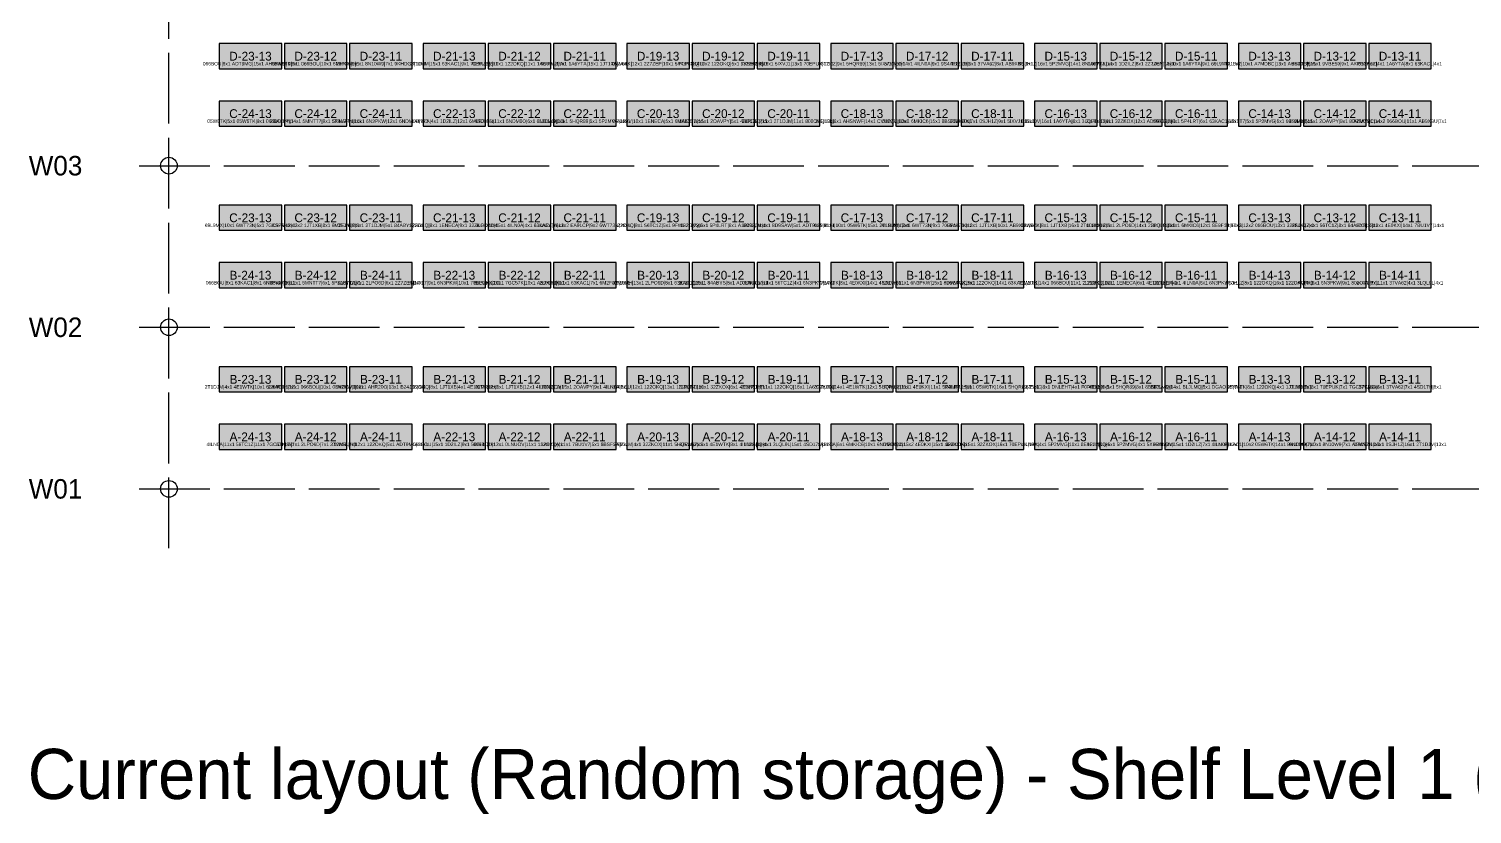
# Model space of a CAD drawing. Header units: metres. Extents: x 0 to 111, y -140 to 53.
# Drawn here: x 62.48 to 88.39, y -2.77 to 11.32 of the extents above; entities that cross this region are included whole.
import ezdxf
from ezdxf.enums import TextEntityAlignment as Align

# ---------------------------------------------------------------- set-up
doc = ezdxf.new("R2010")
doc.units = ezdxf.units.M
doc.linetypes.add('DASHED', pattern=[1.524, 1.27, -0.254])
for name, color, linetype in [('CROSS_AISLES', 4, 'Continuous'), ('LABELS', 7, 'Continuous'), ('RACK_L1', 7, 'Continuous'), ('STOCK_ONLY', 254, 'Continuous'), ('SUPPORT_POINTS', 8, 'Continuous'), ('TITLE', 7, 'Continuous'), ('WALKWAYS', 8, 'Continuous'), ('ZONE_A', 1, 'Continuous'), ('ZONE_B', 30, 'Continuous'), ('ZONE_C', 5, 'Continuous'), ('ZONE_N', 8, 'Continuous')]:
    doc.layers.add(name, color=color, linetype=linetype)

msp = doc.modelspace()

# ---------------------------------------------------------------- hatches: boundary and pattern name
at = {"layer": 'STOCK_ONLY'}
for points in [[(65.895, 10.606), (67.017, 10.606), (67.017, 11.057), (65.895, 11.057)], [(67.066, 10.606), (68.188, 10.606), (68.188, 11.057), (67.066, 11.057)], [(68.237, 10.606), (69.36, 10.606), (69.36, 11.057), (68.237, 11.057)], [(65.895, 9.575), (67.017, 9.575), (67.017, 10.026), (65.895, 10.026)], [(71.897, 9.575), (73.02, 9.575), (73.02, 10.026), (71.897, 10.026)], [(73.215, 9.575), (74.337, 9.575), (74.337, 10.026), (73.215, 10.026)], [(74.386, 9.575), (75.508, 9.575), (75.508, 10.026), (74.386, 10.026)], [(75.557, 9.575), (76.68, 9.575), (76.68, 10.026), (75.557, 10.026)], [(81.706, 9.575), (82.828, 9.575), (82.828, 10.026), (81.706, 10.026)], [(67.066, 7.706), (68.188, 7.706), (68.188, 8.157), (67.066, 8.157)], [(68.237, 7.706), (69.36, 7.706), (69.36, 8.157), (68.237, 8.157)], [(69.555, 7.706), (70.677, 7.706), (70.677, 8.157), (69.555, 8.157)], [(70.726, 7.706), (71.848, 7.706), (71.848, 8.157), (70.726, 8.157)], [(71.897, 7.706), (73.02, 7.706), (73.02, 8.157), (71.897, 8.157)], [(73.215, 7.706), (74.337, 7.706), (74.337, 8.157), (73.215, 8.157)], [(74.386, 7.706), (75.508, 7.706), (75.508, 8.157), (74.386, 8.157)], [(75.557, 7.706), (76.68, 7.706), (76.68, 8.157), (75.557, 8.157)], [(76.875, 7.706), (77.997, 7.706), (77.997, 8.157), (76.875, 8.157)], [(65.895, 6.675), (67.017, 6.675), (67.017, 7.126), (65.895, 7.126)], [(68.237, 6.675), (69.36, 6.675), (69.36, 7.126), (68.237, 7.126)], [(70.726, 6.675), (71.848, 6.675), (71.848, 7.126), (70.726, 7.126)], [(71.897, 6.675), (73.02, 6.675), (73.02, 7.126), (71.897, 7.126)], [(75.557, 6.675), (76.68, 6.675), (76.68, 7.126), (75.557, 7.126)], [(79.217, 6.675), (80.34, 6.675), (80.34, 7.126), (79.217, 7.126)], [(81.706, 6.675), (82.828, 6.675), (82.828, 7.126), (81.706, 7.126)], [(65.895, 4.806), (67.017, 4.806), (67.017, 5.257), (65.895, 5.257)], [(67.066, 4.806), (68.188, 4.806), (68.188, 5.257), (67.066, 5.257)], [(68.237, 4.806), (69.36, 4.806), (69.36, 5.257), (68.237, 5.257)], [(69.555, 4.806), (70.677, 4.806), (70.677, 5.257), (69.555, 5.257)], [(70.726, 4.806), (71.848, 4.806), (71.848, 5.257), (70.726, 5.257)], [(73.215, 4.806), (74.337, 4.806), (74.337, 5.257), (73.215, 5.257)], [(75.557, 4.806), (76.68, 4.806), (76.68, 5.257), (75.557, 5.257)], [(76.875, 4.806), (77.997, 4.806), (77.997, 5.257), (76.875, 5.257)], [(67.066, 3.774), (68.188, 3.774), (68.188, 4.226), (67.066, 4.226)], [(68.237, 3.774), (69.36, 3.774), (69.36, 4.226), (68.237, 4.226)], [(69.555, 3.774), (70.677, 3.774), (70.677, 4.226), (69.555, 4.226)], [(70.726, 3.774), (71.848, 3.774), (71.848, 4.226), (70.726, 4.226)], [(71.897, 3.774), (73.02, 3.774), (73.02, 4.226), (71.897, 4.226)], [(74.386, 3.774), (75.508, 3.774), (75.508, 4.226), (74.386, 4.226)], [(75.557, 3.774), (76.68, 3.774), (76.68, 4.226), (75.557, 4.226)], [(78.046, 3.774), (79.168, 3.774), (79.168, 4.226), (78.046, 4.226)], [(80.535, 3.774), (81.657, 3.774), (81.657, 4.226), (80.535, 4.226)], [(84.195, 3.774), (85.317, 3.774), (85.317, 4.226), (84.195, 4.226)]]:
    msp.add_hatch(color=254, dxfattribs=at).paths.add_polyline_path(points)
at = {"layer": 'ZONE_A'}
for points in [[(78.046, 10.606), (79.168, 10.606), (79.168, 11.057), (78.046, 11.057)], [(80.535, 10.606), (81.657, 10.606), (81.657, 11.057), (80.535, 11.057)], [(84.195, 10.606), (85.317, 10.606), (85.317, 11.057), (84.195, 11.057)], [(80.535, 9.575), (81.657, 9.575), (81.657, 10.026), (80.535, 10.026)], [(84.195, 9.575), (85.317, 9.575), (85.317, 10.026), (84.195, 10.026)], [(85.366, 9.575), (86.488, 9.575), (86.488, 10.026), (85.366, 10.026)], [(86.537, 9.575), (87.66, 9.575), (87.66, 10.026), (86.537, 10.026)], [(79.217, 7.706), (80.34, 7.706), (80.34, 8.157), (79.217, 8.157)], [(80.535, 7.706), (81.657, 7.706), (81.657, 8.157), (80.535, 8.157)], [(84.195, 7.706), (85.317, 7.706), (85.317, 8.157), (84.195, 8.157)], [(85.366, 7.706), (86.488, 7.706), (86.488, 8.157), (85.366, 8.157)], [(73.215, 6.675), (74.337, 6.675), (74.337, 7.126), (73.215, 7.126)], [(80.535, 6.675), (81.657, 6.675), (81.657, 7.126), (80.535, 7.126)], [(84.195, 6.675), (85.317, 6.675), (85.317, 7.126), (84.195, 7.126)], [(86.537, 6.675), (87.66, 6.675), (87.66, 7.126), (86.537, 7.126)], [(76.875, 3.774), (77.997, 3.774), (77.997, 4.226), (76.875, 4.226)], [(85.366, 3.774), (86.488, 3.774), (86.488, 4.226), (85.366, 4.226)]]:
    msp.add_hatch(color=1, dxfattribs=at).paths.add_polyline_path(points)
at = {"layer": 'ZONE_B'}
for points in [[(71.897, 10.606), (73.02, 10.606), (73.02, 11.057), (71.897, 11.057)], [(74.386, 10.606), (75.508, 10.606), (75.508, 11.057), (74.386, 11.057)], [(75.557, 10.606), (76.68, 10.606), (76.68, 11.057), (75.557, 11.057)], [(79.217, 10.606), (80.34, 10.606), (80.34, 11.057), (79.217, 11.057)], [(81.706, 10.606), (82.828, 10.606), (82.828, 11.057), (81.706, 11.057)], [(82.877, 10.606), (84, 10.606), (84, 11.057), (82.877, 11.057)], [(85.366, 10.606), (86.488, 10.606), (86.488, 11.057), (85.366, 11.057)], [(67.066, 9.575), (68.188, 9.575), (68.188, 10.026), (67.066, 10.026)], [(68.237, 9.575), (69.36, 9.575), (69.36, 10.026), (68.237, 10.026)], [(76.875, 9.575), (77.997, 9.575), (77.997, 10.026), (76.875, 10.026)], [(78.046, 9.575), (79.168, 9.575), (79.168, 10.026), (78.046, 10.026)], [(82.877, 9.575), (84, 9.575), (84, 10.026), (82.877, 10.026)], [(78.046, 7.706), (79.168, 7.706), (79.168, 8.157), (78.046, 8.157)], [(81.706, 7.706), (82.828, 7.706), (82.828, 8.157), (81.706, 8.157)], [(86.537, 7.706), (87.66, 7.706), (87.66, 8.157), (86.537, 8.157)], [(78.046, 6.675), (79.168, 6.675), (79.168, 7.126), (78.046, 7.126)], [(82.877, 6.675), (84, 6.675), (84, 7.126), (82.877, 7.126)], [(71.897, 4.806), (73.02, 4.806), (73.02, 5.257), (71.897, 5.257)], [(74.386, 4.806), (75.508, 4.806), (75.508, 5.257), (74.386, 5.257)], [(81.706, 4.806), (82.828, 4.806), (82.828, 5.257), (81.706, 5.257)], [(85.366, 4.806), (86.488, 4.806), (86.488, 5.257), (85.366, 5.257)], [(65.895, 3.774), (67.017, 3.774), (67.017, 4.226), (65.895, 4.226)]]:
    msp.add_hatch(color=30, dxfattribs=at).paths.add_polyline_path(points)
at = {"layer": 'ZONE_C'}
for points in [[(69.555, 10.606), (70.677, 10.606), (70.677, 11.057), (69.555, 11.057)], [(73.215, 10.606), (74.337, 10.606), (74.337, 11.057), (73.215, 11.057)], [(76.875, 10.606), (77.997, 10.606), (77.997, 11.057), (76.875, 11.057)], [(86.537, 10.606), (87.66, 10.606), (87.66, 11.057), (86.537, 11.057)], [(70.726, 9.575), (71.848, 9.575), (71.848, 10.026), (70.726, 10.026)], [(79.217, 9.575), (80.34, 9.575), (80.34, 10.026), (79.217, 10.026)], [(82.877, 7.706), (84, 7.706), (84, 8.157), (82.877, 8.157)], [(67.066, 6.675), (68.188, 6.675), (68.188, 7.126), (67.066, 7.126)], [(69.555, 6.675), (70.677, 6.675), (70.677, 7.126), (69.555, 7.126)], [(74.386, 6.675), (75.508, 6.675), (75.508, 7.126), (74.386, 7.126)], [(76.875, 6.675), (77.997, 6.675), (77.997, 7.126), (76.875, 7.126)], [(85.366, 6.675), (86.488, 6.675), (86.488, 7.126), (85.366, 7.126)], [(78.046, 4.806), (79.168, 4.806), (79.168, 5.257), (78.046, 5.257)], [(79.217, 4.806), (80.34, 4.806), (80.34, 5.257), (79.217, 5.257)], [(80.535, 4.806), (81.657, 4.806), (81.657, 5.257), (80.535, 5.257)], [(82.877, 4.806), (84, 4.806), (84, 5.257), (82.877, 5.257)], [(84.195, 4.806), (85.317, 4.806), (85.317, 5.257), (84.195, 5.257)], [(86.537, 4.806), (87.66, 4.806), (87.66, 5.257), (86.537, 5.257)], [(79.217, 3.774), (80.34, 3.774), (80.34, 4.226), (79.217, 4.226)], [(81.706, 3.774), (82.828, 3.774), (82.828, 4.226), (81.706, 4.226)], [(86.537, 3.774), (87.66, 3.774), (87.66, 4.226), (86.537, 4.226)]]:
    msp.add_hatch(color=5, dxfattribs=at).paths.add_polyline_path(points)
at = {"layer": 'ZONE_N'}
for points in [[(70.726, 10.606), (71.848, 10.606), (71.848, 11.057), (70.726, 11.057)], [(69.555, 9.575), (70.677, 9.575), (70.677, 10.026), (69.555, 10.026)], [(65.895, 7.706), (67.017, 7.706), (67.017, 8.157), (65.895, 8.157)], [(73.215, 3.774), (74.337, 3.774), (74.337, 4.226), (73.215, 4.226)], [(82.877, 3.774), (84, 3.774), (84, 4.226), (82.877, 4.226)]]:
    msp.add_hatch(color=8, dxfattribs=at).paths.add_polyline_path(points)

# ---------------------------------------------------------------- linework, layer by layer
at = {"layer": 'CROSS_AISLES', "linetype": 'DASHED'}
msp.add_line((64.992, 2), (64.992, 52.4), dxfattribs=at)
at = {"layer": 'RACK_L1'}
for points in [[(65.895, 10.606), (67.017, 10.606), (67.017, 11.057), (65.895, 11.057)], [(67.066, 10.606), (68.188, 10.606), (68.188, 11.057), (67.066, 11.057)], [(68.237, 10.606), (69.36, 10.606), (69.36, 11.057), (68.237, 11.057)], [(69.555, 10.606), (70.677, 10.606), (70.677, 11.057), (69.555, 11.057)], [(70.726, 10.606), (71.848, 10.606), (71.848, 11.057), (70.726, 11.057)], [(71.897, 10.606), (73.02, 10.606), (73.02, 11.057), (71.897, 11.057)], [(73.215, 10.606), (74.337, 10.606), (74.337, 11.057), (73.215, 11.057)], [(74.386, 10.606), (75.508, 10.606), (75.508, 11.057), (74.386, 11.057)], [(75.557, 10.606), (76.68, 10.606), (76.68, 11.057), (75.557, 11.057)], [(76.875, 10.606), (77.997, 10.606), (77.997, 11.057), (76.875, 11.057)], [(78.046, 10.606), (79.168, 10.606), (79.168, 11.057), (78.046, 11.057)], [(79.217, 10.606), (80.34, 10.606), (80.34, 11.057), (79.217, 11.057)], [(80.535, 10.606), (81.657, 10.606), (81.657, 11.057), (80.535, 11.057)], [(81.706, 10.606), (82.828, 10.606), (82.828, 11.057), (81.706, 11.057)], [(82.877, 10.606), (84, 10.606), (84, 11.057), (82.877, 11.057)], [(84.195, 10.606), (85.317, 10.606), (85.317, 11.057), (84.195, 11.057)], [(85.366, 10.606), (86.488, 10.606), (86.488, 11.057), (85.366, 11.057)], [(86.537, 10.606), (87.66, 10.606), (87.66, 11.057), (86.537, 11.057)], [(65.895, 9.575), (67.017, 9.575), (67.017, 10.026), (65.895, 10.026)], [(67.066, 9.575), (68.188, 9.575), (68.188, 10.026), (67.066, 10.026)], [(68.237, 9.575), (69.36, 9.575), (69.36, 10.026), (68.237, 10.026)], [(69.555, 9.575), (70.677, 9.575), (70.677, 10.026), (69.555, 10.026)], [(70.726, 9.575), (71.848, 9.575), (71.848, 10.026), (70.726, 10.026)], [(71.897, 9.575), (73.02, 9.575), (73.02, 10.026), (71.897, 10.026)], [(73.215, 9.575), (74.337, 9.575), (74.337, 10.026), (73.215, 10.026)], [(74.386, 9.575), (75.508, 9.575), (75.508, 10.026), (74.386, 10.026)], [(75.557, 9.575), (76.68, 9.575), (76.68, 10.026), (75.557, 10.026)], [(76.875, 9.575), (77.997, 9.575), (77.997, 10.026), (76.875, 10.026)], [(78.046, 9.575), (79.168, 9.575), (79.168, 10.026), (78.046, 10.026)], [(79.217, 9.575), (80.34, 9.575), (80.34, 10.026), (79.217, 10.026)], [(80.535, 9.575), (81.657, 9.575), (81.657, 10.026), (80.535, 10.026)], [(81.706, 9.575), (82.828, 9.575), (82.828, 10.026), (81.706, 10.026)], [(82.877, 9.575), (84, 9.575), (84, 10.026), (82.877, 10.026)], [(84.195, 9.575), (85.317, 9.575), (85.317, 10.026), (84.195, 10.026)], [(85.366, 9.575), (86.488, 9.575), (86.488, 10.026), (85.366, 10.026)], [(86.537, 9.575), (87.66, 9.575), (87.66, 10.026), (86.537, 10.026)], [(65.895, 7.706), (67.017, 7.706), (67.017, 8.157), (65.895, 8.157)], [(67.066, 7.706), (68.188, 7.706), (68.188, 8.157), (67.066, 8.157)], [(68.237, 7.706), (69.36, 7.706), (69.36, 8.157), (68.237, 8.157)], [(69.555, 7.706), (70.677, 7.706), (70.677, 8.157), (69.555, 8.157)], [(70.726, 7.706), (71.848, 7.706), (71.848, 8.157), (70.726, 8.157)], [(71.897, 7.706), (73.02, 7.706), (73.02, 8.157), (71.897, 8.157)], [(73.215, 7.706), (74.337, 7.706), (74.337, 8.157), (73.215, 8.157)], [(74.386, 7.706), (75.508, 7.706), (75.508, 8.157), (74.386, 8.157)], [(75.557, 7.706), (76.68, 7.706), (76.68, 8.157), (75.557, 8.157)], [(76.875, 7.706), (77.997, 7.706), (77.997, 8.157), (76.875, 8.157)], [(78.046, 7.706), (79.168, 7.706), (79.168, 8.157), (78.046, 8.157)], [(79.217, 7.706), (80.34, 7.706), (80.34, 8.157), (79.217, 8.157)], [(80.535, 7.706), (81.657, 7.706), (81.657, 8.157), (80.535, 8.157)], [(81.706, 7.706), (82.828, 7.706), (82.828, 8.157), (81.706, 8.157)], [(82.877, 7.706), (84, 7.706), (84, 8.157), (82.877, 8.157)], [(84.195, 7.706), (85.317, 7.706), (85.317, 8.157), (84.195, 8.157)], [(85.366, 7.706), (86.488, 7.706), (86.488, 8.157), (85.366, 8.157)], [(86.537, 7.706), (87.66, 7.706), (87.66, 8.157), (86.537, 8.157)], [(65.895, 6.675), (67.017, 6.675), (67.017, 7.126), (65.895, 7.126)], [(67.066, 6.675), (68.188, 6.675), (68.188, 7.126), (67.066, 7.126)], [(68.237, 6.675), (69.36, 6.675), (69.36, 7.126), (68.237, 7.126)], [(69.555, 6.675), (70.677, 6.675), (70.677, 7.126), (69.555, 7.126)], [(70.726, 6.675), (71.848, 6.675), (71.848, 7.126), (70.726, 7.126)], [(71.897, 6.675), (73.02, 6.675), (73.02, 7.126), (71.897, 7.126)], [(73.215, 6.675), (74.337, 6.675), (74.337, 7.126), (73.215, 7.126)], [(74.386, 6.675), (75.508, 6.675), (75.508, 7.126), (74.386, 7.126)], [(75.557, 6.675), (76.68, 6.675), (76.68, 7.126), (75.557, 7.126)], [(76.875, 6.675), (77.997, 6.675), (77.997, 7.126), (76.875, 7.126)], [(78.046, 6.675), (79.168, 6.675), (79.168, 7.126), (78.046, 7.126)], [(79.217, 6.675), (80.34, 6.675), (80.34, 7.126), (79.217, 7.126)], [(80.535, 6.675), (81.657, 6.675), (81.657, 7.126), (80.535, 7.126)], [(81.706, 6.675), (82.828, 6.675), (82.828, 7.126), (81.706, 7.126)], [(82.877, 6.675), (84, 6.675), (84, 7.126), (82.877, 7.126)], [(84.195, 6.675), (85.317, 6.675), (85.317, 7.126), (84.195, 7.126)], [(85.366, 6.675), (86.488, 6.675), (86.488, 7.126), (85.366, 7.126)], [(86.537, 6.675), (87.66, 6.675), (87.66, 7.126), (86.537, 7.126)], [(65.895, 4.806), (67.017, 4.806), (67.017, 5.257), (65.895, 5.257)], [(67.066, 4.806), (68.188, 4.806), (68.188, 5.257), (67.066, 5.257)], [(68.237, 4.806), (69.36, 4.806), (69.36, 5.257), (68.237, 5.257)], [(69.555, 4.806), (70.677, 4.806), (70.677, 5.257), (69.555, 5.257)], [(70.726, 4.806), (71.848, 4.806), (71.848, 5.257), (70.726, 5.257)], [(71.897, 4.806), (73.02, 4.806), (73.02, 5.257), (71.897, 5.257)], [(73.215, 4.806), (74.337, 4.806), (74.337, 5.257), (73.215, 5.257)], [(74.386, 4.806), (75.508, 4.806), (75.508, 5.257), (74.386, 5.257)], [(75.557, 4.806), (76.68, 4.806), (76.68, 5.257), (75.557, 5.257)], [(76.875, 4.806), (77.997, 4.806), (77.997, 5.257), (76.875, 5.257)], [(78.046, 4.806), (79.168, 4.806), (79.168, 5.257), (78.046, 5.257)], [(79.217, 4.806), (80.34, 4.806), (80.34, 5.257), (79.217, 5.257)], [(80.535, 4.806), (81.657, 4.806), (81.657, 5.257), (80.535, 5.257)], [(81.706, 4.806), (82.828, 4.806), (82.828, 5.257), (81.706, 5.257)], [(82.877, 4.806), (84, 4.806), (84, 5.257), (82.877, 5.257)], [(84.195, 4.806), (85.317, 4.806), (85.317, 5.257), (84.195, 5.257)], [(85.366, 4.806), (86.488, 4.806), (86.488, 5.257), (85.366, 5.257)], [(86.537, 4.806), (87.66, 4.806), (87.66, 5.257), (86.537, 5.257)], [(65.895, 3.774), (67.017, 3.774), (67.017, 4.226), (65.895, 4.226)], [(67.066, 3.774), (68.188, 3.774), (68.188, 4.226), (67.066, 4.226)], [(68.237, 3.774), (69.36, 3.774), (69.36, 4.226), (68.237, 4.226)], [(69.555, 3.774), (70.677, 3.774), (70.677, 4.226), (69.555, 4.226)], [(70.726, 3.774), (71.848, 3.774), (71.848, 4.226), (70.726, 4.226)], [(71.897, 3.774), (73.02, 3.774), (73.02, 4.226), (71.897, 4.226)], [(73.215, 3.774), (74.337, 3.774), (74.337, 4.226), (73.215, 4.226)], [(74.386, 3.774), (75.508, 3.774), (75.508, 4.226), (74.386, 4.226)], [(75.557, 3.774), (76.68, 3.774), (76.68, 4.226), (75.557, 4.226)], [(76.875, 3.774), (77.997, 3.774), (77.997, 4.226), (76.875, 4.226)], [(78.046, 3.774), (79.168, 3.774), (79.168, 4.226), (78.046, 4.226)], [(79.217, 3.774), (80.34, 3.774), (80.34, 4.226), (79.217, 4.226)], [(80.535, 3.774), (81.657, 3.774), (81.657, 4.226), (80.535, 4.226)], [(81.706, 3.774), (82.828, 3.774), (82.828, 4.226), (81.706, 4.226)], [(82.877, 3.774), (84, 3.774), (84, 4.226), (82.877, 4.226)], [(84.195, 3.774), (85.317, 3.774), (85.317, 4.226), (84.195, 4.226)], [(85.366, 3.774), (86.488, 3.774), (86.488, 4.226), (85.366, 4.226)], [(86.537, 3.774), (87.66, 3.774), (87.66, 4.226), (86.537, 4.226)]]:
    msp.add_lwpolyline(points, close=True, dxfattribs=at)
at = {"layer": 'SUPPORT_POINTS'}
for centre in [(64.992, 8.866), (64.992, 5.966), (64.992, 3.066)]:
    msp.add_circle(centre, 0.15, dxfattribs=at)
at = {"layer": 'WALKWAYS', "linetype": 'DASHED'}
for p, q in [((64.456, 8.866), (110.912, 8.866)), ((64.456, 5.966), (110.912, 5.966)), ((64.456, 3.066), (110.912, 3.066))]:
    msp.add_line(p, q, dxfattribs=at)

# ---------------------------------------------------------------- texts
at = {"layer": 'LABELS'}
for s, height, p in [('D-23-13', 0.1579, (66.456, 10.831)), ('D-23-12', 0.1579, (67.627, 10.831)), ('D-23-11', 0.1579, (68.798, 10.831)), ('D-21-13', 0.1579, (70.116, 10.831)), ('D-21-12', 0.1579, (71.287, 10.831)), ('D-21-11', 0.1579, (72.458, 10.831)), ('D-19-13', 0.1579, (73.776, 10.831)), ('D-19-12', 0.1579, (74.947, 10.831)), ('D-19-11', 0.1579, (76.118, 10.831)), ('D-17-13', 0.1579, (77.436, 10.831)), ('D-17-12', 0.1579, (78.607, 10.831)), ('D-17-11', 0.1579, (79.778, 10.831)), ('D-15-13', 0.1579, (81.096, 10.831)), ('D-15-12', 0.1579, (82.267, 10.831)), ('D-15-11', 0.1579, (83.438, 10.831)), ('D-13-13', 0.1579, (84.756, 10.831)), ('D-13-12', 0.1579, (85.927, 10.831)), ('D-13-11', 0.1579, (87.098, 10.831)), ('066BOU|8x1 ADT9MG|15x1 AHSNWF|16x1', 0.06314, (66.456, 10.696)), ('05W6TK|8x1 066BOU|10x1 6MKIC6|6x1', 0.06314, (67.627, 10.696)), ('2LPO6D|8x1 8N10W9|7x1 9KHDG3|10x1', 0.06314, (68.798, 10.696)), ('2T1DJM|15x1 63KAC1|9x1 70EPUK|5x1', 0.06314, (70.116, 10.696)), ('0LNUOV|10x1 122OKQ|11x1 1A6YTA|15x1', 0.06314, (71.287, 10.696)), ('0SJH1Z|7x1 1A6YTA|15x1 1JT1XB|14x1', 0.06314, (72.458, 10.696)), ('05W6TK|12x1 2Z7ZEP|10x1 5P4LRT|14x1', 0.06314, (73.776, 10.696)), ('F0P5OQ|10x2 122OKQ|5x1 9VBE59|8x1', 0.06314, (74.947, 10.696)), ('32ZKOX|13x1 5IXVJ1|13x1 70EPUK|12x1', 0.06314, (76.118, 10.696)), ('56TC1Z|9x1 5HQR89|13x1 5IXVJ1|16x1', 0.06314, (77.436, 10.696)), ('37VA62|14x1 4ILN0A|9x1 9S4AF8|13x1', 0.06314, (78.607, 10.696)), ('1D2ILZ|6x1 37VA62|8x1 AB9XBU|9x1', 0.06314, (79.778, 10.696)), ('0SJH1Z|16x1 5P2MVG|14x1 8N10W9|11x1', 0.06314, (81.096, 10.696)), ('1A6YTA|14x1 1D2ILZ|8x1 2Z7ZEP|10x1', 0.06314, (82.267, 10.696)), ('1A6YTA|10x1 1A6YTA|9x1 69L9MX|15x1', 0.06314, (83.438, 10.696)), ('7BU1V7|10x1 A7MDBC|13x1 AHR20O|5x1', 0.06314, (84.756, 10.696)), ('9S4AF8|15x1 9VBE59|9x1 AKP0A7|6x1', 0.06314, (85.927, 10.696)), ('0SJH1Z|4x1 1A6YTA|8x1 63KAC1|4x1', 0.06314, (87.098, 10.696)), ('C-24-13', 0.1579, (66.456, 9.8)), ('C-24-12', 0.1579, (67.627, 9.8)), ('C-24-11', 0.1579, (68.798, 9.8)), ('C-22-13', 0.1579, (70.116, 9.8)), ('C-22-12', 0.1579, (71.287, 9.8)), ('C-22-11', 0.1579, (72.458, 9.8)), ('C-20-13', 0.1579, (73.776, 9.8)), ('C-20-12', 0.1579, (74.947, 9.8)), ('C-20-11', 0.1579, (76.118, 9.8)), ('C-18-13', 0.1579, (77.436, 9.8)), ('C-18-12', 0.1579, (78.607, 9.8)), ('C-18-11', 0.1579, (79.778, 9.8)), ('C-16-13', 0.1579, (81.096, 9.8)), ('C-16-12', 0.1579, (82.267, 9.8)), ('C-16-11', 0.1579, (83.438, 9.8)), ('C-14-13', 0.1579, (84.756, 9.8)), ('C-14-12', 0.1579, (85.927, 9.8)), ('C-14-11', 0.1579, (87.098, 9.8)), ('05W6TK|5x1 05W6TK|9x1 066BOU|4x1', 0.06314, (66.456, 9.665)), ('2OAVPY|14x1 5MNTT7|9x1 5P4LRT|11x1', 0.06314, (67.627, 9.665)), ('2OAVPY|10x1 6N3PKW|12x1 6NDM0O|9x1', 0.06314, (68.798, 9.665)), ('1A6YTA|4x1 1D2ILZ|12x1 6M2FJM|6x1', 0.06314, (70.116, 9.665)), ('4SD17H|11x1 6NDM0O|6x1 8N10W9|6x1', 0.06314, (71.287, 9.665)), ('1JT1XB|13x1 5HQR89|5x1 5P2MVG|16x1', 0.06314, (72.458, 9.665)), ('0LNUOV|10x1 1ENECA|5x1 6MKIC6|12x1', 0.06314, (73.776, 9.665)), ('1A6YTA|15x1 2OAVPY|5x1 4SD17H|7x1', 0.06314, (74.947, 9.665)), ('2LPO6D|15x1 2T1DJM|11x1 800OVF|13x1', 0.06314, (76.118, 9.665)), ('3LQL9L|6x1 AHSNWF|14x1 CVU3QV|10x1', 0.06314, (77.436, 9.665)), ('5IXVJ1|13x1 6MKIC6|15x1 8BSFSA|10x1', 0.06314, (78.607, 9.665)), ('05W6TK|7x1 0SJH1Z|9x1 5IXVJ1|13x1', 0.06314, (79.778, 9.665)), ('0LNUOV|16x1 1A6YTA|8x1 3LQL9L|11x1', 0.06314, (81.096, 9.665)), ('2LPO6D|9x1 32ZKOX|12x1 ADT9MG|9x1', 0.06314, (82.267, 9.665)), ('56TC1Z|8x1 5P4LRT|6x1 63KAC1|15x1', 0.06314, (83.438, 9.665)), ('5MNTT7|5x1 5P2MVG|6x1 69L9MX|6x1', 0.06314, (84.756, 9.665)), ('0SJH1Z|15x1 2OAVPY|8x1 8D9SAW|11x1', 0.06314, (85.927, 9.665)), ('A7MDBC|14x2 066BOU|11x1 AB9XBU|7x1', 0.06314, (87.098, 9.665)), ('69L9MX|10x1 6WT73N|5x1 7GC57K|12x1', 0.06314, (66.456, 7.796)), ('C-23-13', 0.1579, (66.456, 7.931)), ('XSFSKX|13x2 1JT1XB|8x1 6M2FJM|9x1', 0.06314, (67.627, 7.796)), ('C-23-12', 0.1579, (67.627, 7.931)), ('0SJH1Z|9x1 2T1DJM|5x1 84ABYS|16x1', 0.06314, (68.798, 7.796)), ('C-23-11', 0.1579, (68.798, 7.931)), ('122OKQ|8x1 1ENECA|9x1 32ZKOX|16x1', 0.06314, (70.116, 7.796)), ('C-21-13', 0.1579, (70.116, 7.931)), ('2LPO6D|15x1 4ILN0A|4x1 63KAC1|15x1', 0.06314, (71.287, 7.796)), ('C-21-12', 0.1579, (71.287, 7.931)), ('1A6YTA|13x2 EA91CP|9x2 6WT73N|16x1', 0.06314, (72.458, 7.796)), ('C-21-11', 0.1579, (72.458, 7.931)), ('122OKQ|8x1 56TC1Z|5x1 9FWH2G|7x1', 0.06314, (73.776, 7.796)), ('C-19-13', 0.1579, (73.776, 7.931)), ('122OKQ|6x1 5P4LRT|6x1 A19092|14x1', 0.06314, (74.947, 7.796)), ('C-19-12', 0.1579, (74.947, 7.931)), ('6M2FJM|4x1 8D9SAW|5x1 ADT9MG|11x1', 0.06314, (76.118, 7.796)), ('C-19-11', 0.1579, (76.118, 7.931)), ('02MRUH|10x1 05W6TK|15x1 2T1DJM|12x1', 0.06314, (77.436, 7.796)), ('C-17-13', 0.1579, (77.436, 7.931)), ('0LNUOV|4x1 6WT73N|9x1 70EPUK|14x1', 0.06314, (78.607, 7.796)), ('C-17-12', 0.1579, (78.607, 7.931)), ('05W6TK|13x1 1JT1XB|10x1 AB9XBU|5x1', 0.06314, (79.778, 7.796)), ('C-17-11', 0.1579, (79.778, 7.931)), ('05W6TK|8x1 1JT1XB|16x1 2T1DJM|13x1', 0.06314, (81.096, 7.796)), ('C-15-13', 0.1579, (81.096, 7.931)), ('0LNUOV|5x1 2LPO6D|14x1 2LPO6D|8x1', 0.06314, (82.267, 7.796)), ('C-15-12', 0.1579, (82.267, 7.931)), ('3LQL9L|11x1 6MKIC6|12x1 8E9F1P|14x1', 0.06314, (83.438, 7.796)), ('C-15-11', 0.1579, (83.438, 7.931)), ('TLFT43|12x2 066BOU|13x1 32ZKOX|7x1', 0.06314, (84.756, 7.796)), ('C-13-13', 0.1579, (84.756, 7.931)), ('0SJH1Z|4x1 56TC1Z|8x1 84ABYS|12x1', 0.06314, (85.927, 7.796)), ('C-13-12', 0.1579, (85.927, 7.931)), ('1D2ILZ|13x1 4E0KXI|14x1 7BU1V7|14x1', 0.06314, (87.098, 7.796)), ('C-13-11', 0.1579, (87.098, 7.931)), ('066BOU|8x1 63KAC1|8x1 6N3PKW|15x1', 0.06314, (66.456, 6.765)), ('B-24-13', 0.1579, (66.456, 6.9)), ('05W6TK|12x1 5MNTT7|6x1 5P4LRT|11x1', 0.06314, (67.627, 6.765)), ('B-24-12', 0.1579, (67.627, 6.9)), ('1A6YTA|7x1 2LPO6D|6x1 2Z7ZEP|14x1', 0.06314, (68.798, 6.765)), ('B-24-11', 0.1579, (68.798, 6.9)), ('5MNTT7|9x1 6N3PKW|10x1 70EPUK|12x1', 0.06314, (70.116, 6.765)), ('B-22-13', 0.1579, (70.116, 6.9)), ('69L9MX|10x1 7GC57K|10x1 AB9XBU|9x1', 0.06314, (71.287, 6.765)), ('B-22-12', 0.1579, (71.287, 6.9)), ('2LPO6D|11x1 63KAC1|7x1 6M2FJM|10x1', 0.06314, (72.458, 6.765)), ('B-22-11', 0.1579, (72.458, 6.9)), ('02MRUH|13x1 2LPO6D|8x1 63KAC1|13x1', 0.06314, (73.776, 6.765)), ('B-20-13', 0.1579, (73.776, 6.9)), ('1D2ILZ|15x1 84ABYS|8x1 ADT9MG|10x1', 0.06314, (74.947, 6.765)), ('B-20-12', 0.1579, (74.947, 6.9)), ('0LNUOV|14x1 56TC1Z|4x1 6N3PKW|14x1', 0.06314, (76.118, 6.765)), ('B-20-11', 0.1579, (76.118, 6.9)), ('05W6TK|8x1 4E0KXI|14x1 4ILN0A|5x1', 0.06314, (77.436, 6.765)), ('B-18-13', 0.1579, (77.436, 6.9)), ('4SD17H|11x1 6N3PKW|15x1 8D9SAW|15x1', 0.06314, (78.607, 6.765)), ('B-18-12', 0.1579, (78.607, 6.9)), ('05W6TK|7x1 122OKQ|14x1 63KAC1|10x1', 0.06314, (79.778, 6.765)), ('B-18-11', 0.1579, (79.778, 6.9)), ('05W6TK|14x1 066BOU|11x1 2LPO6D|10x1', 0.06314, (81.096, 6.765)), ('B-16-13', 0.1579, (81.096, 6.9)), ('122OKQ|12x1 1ENECA|6x1 4E1WTK|14x1', 0.06314, (82.267, 6.765)), ('B-16-12', 0.1579, (82.267, 6.9)), ('2Z7ZEP|4x1 4ILN0A|6x1 6N3PKW|7x1', 0.06314, (83.438, 6.765)), ('B-16-11', 0.1579, (83.438, 6.9)), ('0SJH1Z|8x1 122OKQ|16x1 122OKQ|4x1', 0.06314, (84.756, 6.765)), ('B-14-13', 0.1579, (84.756, 6.9)), ('2OAVPY|6x1 6N3PKW|9x1 800OVF|9x1', 0.06314, (85.927, 6.765)), ('B-14-12', 0.1579, (85.927, 6.9)), ('2OAVPY|11x1 37VA62|4x1 3LQL9L|4x1', 0.06314, (87.098, 6.765)), ('B-14-11', 0.1579, (87.098, 6.9)), ('2T1DJM|4x1 4E1WTK|10x1 63KAC1|13x1', 0.06314, (66.456, 4.896)), ('B-23-13', 0.1579, (66.456, 5.031)), ('02MRUH|12x1 066BOU|10x1 0LNUOV|10x1', 0.06314, (67.627, 4.896)), ('B-23-12', 0.1579, (67.627, 5.031)), ('9KZ6W1|16x1 AHR20O|13x1 B24J86|8x1', 0.06314, (68.798, 4.896)), ('B-23-11', 0.1579, (68.798, 5.031)), ('122OKQ|8x1 1JT1XB|4x1 4E1WTK|12x1', 0.06314, (70.116, 4.896)), ('B-21-13', 0.1579, (70.116, 5.031)), ('02MRUH|6x1 1JT1XB|12x1 4ILN0A|11x1', 0.06314, (71.287, 4.896)), ('B-21-12', 0.1579, (71.287, 5.031)), ('1ENECA|15x1 2OAVPY|9x1 4ILN0A|6x1', 0.06314, (72.458, 4.896)), ('B-21-11', 0.1579, (72.458, 5.031)), ('066BOU|12x1 122OKQ|13x1 1D2ILZ|11x1', 0.06314, (73.776, 4.896)), ('B-19-13', 0.1579, (73.776, 5.031)), ('2LPO6D|10x1 32ZKOX|6x1 4E1WTK|7x1', 0.06314, (74.947, 4.896)), ('B-19-12', 0.1579, (74.947, 5.031)), ('02MRUH|11x1 122OKQ|16x1 1A6YTA|10x1', 0.06314, (76.118, 4.896)), ('B-19-11', 0.1579, (76.118, 5.031)), ('32ZKOX|14x1 4E1WTK|12x1 5HQR89|16x1', 0.06314, (77.436, 4.896)), ('B-17-13', 0.1579, (77.436, 5.031)), ('37VA62|13x1 4E0KXI|11x1 5P4LRT|15x1', 0.06314, (78.607, 4.896)), ('B-17-12', 0.1579, (78.607, 5.031)), ('02MRUH|9x1 05W6TK|16x1 5HQR89|15x1', 0.06314, (79.778, 4.896)), ('B-17-11', 0.1579, (79.778, 5.031)), ('CST1KC|8x1 DNLEH7|4x1 F0P5OQ|8x1', 0.06314, (81.096, 4.896)), ('B-15-13', 0.1579, (81.096, 5.031)), ('4E0KXI|5x1 5HQR89|8x1 8BSFSA|6x1', 0.06314, (82.267, 4.896)), ('B-15-12', 0.1579, (82.267, 5.031)), ('BLJLMQ|14x1 BLJLMQ|5x1 DGAONE|7x1', 0.06314, (83.438, 4.896)), ('B-15-11', 0.1579, (83.438, 5.031)), ('05W6TK|8x1 122OKQ|4x1 1JT1XB|5x1', 0.06314, (84.756, 4.896)), ('B-13-13', 0.1579, (84.756, 5.031)), ('0LNUOV|8x1 70EPUK|7x1 7GC57K|10x1', 0.06314, (85.927, 4.896)), ('B-13-12', 0.1579, (85.927, 5.031)), ('37VA62|6x1 37VA62|7x1 4SD17H|8x1', 0.06314, (87.098, 4.896)), ('B-13-11', 0.1579, (87.098, 5.031)), ('4ILN0A|11x1 56TC1Z|11x1 7GC57K|9x1', 0.06314, (66.456, 3.865)), ('A-24-13', 0.1579, (66.456, 4)), ('1D2ILZ|7x1 2LPO6D|7x1 37VA62|7x1', 0.06314, (67.627, 3.865)), ('A-24-12', 0.1579, (67.627, 4)), ('02MRUH|12x1 122OKQ|5x1 ADT9MG|11x1', 0.06314, (68.798, 3.865)), ('A-24-11', 0.1579, (68.798, 4)), ('066BOU|15x1 1D2ILZ|9x1 5IXVJ1|7x1', 0.06314, (70.116, 3.865)), ('A-22-13', 0.1579, (70.116, 4)), ('066BOU|13x1 0LNUOV|11x1 122OKQ|4x1', 0.06314, (71.287, 3.865)), ('A-22-12', 0.1579, (71.287, 4)), ('1A6YTA|11x1 7BU1V7|5x1 8BSFSA|7x1', 0.06314, (72.458, 3.865)), ('A-22-11', 0.1579, (72.458, 4)), ('2T1DJM|4x1 32ZKOX|11x1 5HQR89|7x1', 0.06314, (73.776, 3.865)), ('A-20-13', 0.1579, (73.776, 4)), ('37VA62|13x1 4E1WTK|8x1 4ILN0A|16x1', 0.06314, (74.947, 3.865)), ('A-20-12', 0.1579, (74.947, 4)), ('122OKQ|4x1 3LQL9L|15x1 4SD17H|14x1', 0.06314, (76.118, 3.865)), ('A-20-11', 0.1579, (76.118, 4)), ('1A6YTA|6x1 6MKIC6|10x1 6NDM0O|4x1', 0.06314, (77.436, 3.865)), ('A-18-13', 0.1579, (77.436, 4)), ('YF0X2Z|15x2 4E0KXI|15x1 4E0KXI|9x1', 0.06314, (78.607, 3.865)), ('A-18-12', 0.1579, (78.607, 4)), ('32ZKOX|15x1 32ZKOX|16x1 70EPUK|13x1', 0.06314, (79.778, 3.865)), ('A-18-11', 0.1579, (79.778, 4)), ('4ILN0A|4x1 5P2MVG|10x1 8E9F1P|12x1', 0.06314, (81.096, 3.865)), ('A-16-13', 0.1579, (81.096, 4)), ('122OKQ|6x1 5P2MVG|4x1 5X8RAN|4x1', 0.06314, (82.267, 3.865)), ('A-16-12', 0.1579, (82.267, 4)), ('0LNUOV|15x1 1D2ILZ|7x1 4ILN0A|12x1', 0.06314, (83.438, 3.865)), ('A-16-11', 0.1579, (83.438, 4)), ('63KAC1|10x2 05W6TK|14x1 8N10W9|7x1', 0.06314, (84.756, 3.865)), ('A-14-13', 0.1579, (84.756, 4)), ('6NDM0O|10x1 8N10W9|7x1 A19092|14x1', 0.06314, (85.927, 3.865)), ('A-14-12', 0.1579, (85.927, 4)), ('05W6TK|13x1 0SJH1Z|16x1 2T1DJM|13x1', 0.06314, (87.098, 3.865)), ('A-14-11', 0.1579, (87.098, 4))]:
    msp.add_text(s, height=height, dxfattribs=at).set_placement(p, align=Align.MIDDLE_CENTER)
at = {"layer": 'TITLE'}
msp.add_text('Current layout (Random storage) - Shelf Level 1 (manual picking)', height=0.9, dxfattribs=at).set_placement((62.456, -2.5))
at = {"layer": 'WALKWAYS'}
for s, p in [('W03', (62.956, 8.866)), ('W02', (62.956, 5.966)), ('W01', (62.956, 3.066))]:
    msp.add_text(s, height=0.35, dxfattribs=at).set_placement(p, align=Align.MIDDLE_CENTER)

doc.saveas('drawing.dxf')
